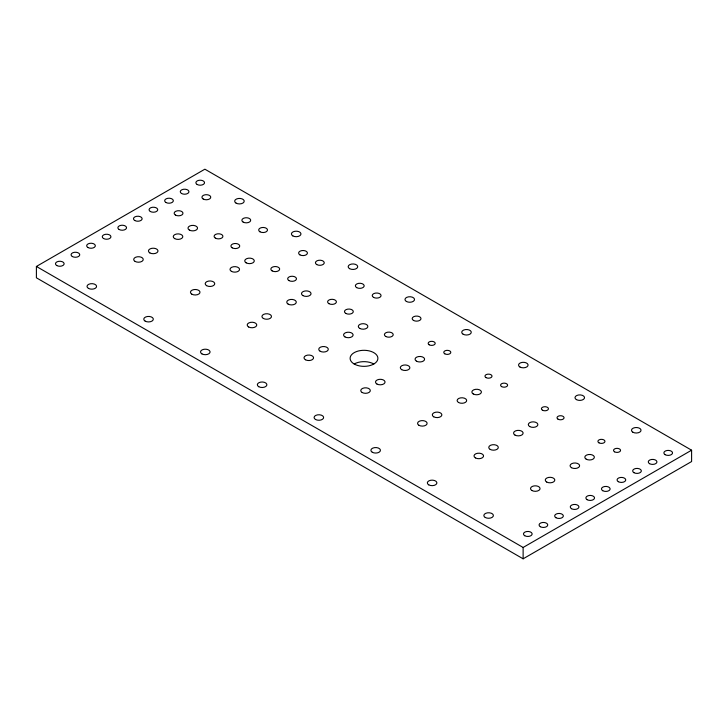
<?xml version="1.0" encoding="UTF-8"?>
<svg xmlns="http://www.w3.org/2000/svg" width="728" height="728" viewBox="0 0 728 728"><rect width="100%" height="100%" fill="white"/><g stroke="black" fill="none" stroke-linecap="round" stroke-linejoin="round"><path stroke-width="1.09" d="M36.4 266.457L204.877 169.187L691.6 450.195L691.6 461.543L523.123 558.813L36.4 277.805L36.4 266.457L523.123 547.465L691.6 450.195M523.123 547.465L523.123 558.813M354.172 364A13.896 8.026 0 0 0 377.423 360.406A13.896 8.026 0 0 0 360.406 350.577A13.896 8.026 0 0 0 354.172 364A13.896 8.026 0 0 1 373.828 364M429.192 344.799A3.531 2.038 0 0 0 435.089 343.889A3.531 2.038 0 0 0 430.767 341.396A3.531 2.038 0 0 0 429.192 344.799M444.79 353.808A3.531 2.038 0 0 0 450.687 352.898A3.531 2.038 0 0 0 446.373 350.405A3.531 2.038 0 0 0 444.79 353.808M486.004 377.605A3.531 2.038 0 0 0 491.9 376.685A3.531 2.038 0 0 0 487.578 374.192A3.531 2.038 0 0 0 486.004 377.605M501.601 386.604A3.531 2.038 0 0 0 507.498 385.694A3.531 2.038 0 0 0 503.185 383.201A3.531 2.038 0 0 0 501.601 386.604M542.442 410.192A3.531 2.038 0 0 0 548.339 409.273A3.531 2.038 0 0 0 544.025 406.779A3.531 2.038 0 0 0 542.442 410.192M558.039 419.192A3.531 2.038 0 0 0 563.945 418.281A3.531 2.038 0 0 0 559.623 415.788A3.531 2.038 0 0 0 558.039 419.192M598.944 442.815A3.531 2.038 0 0 0 604.85 441.896A3.531 2.038 0 0 0 600.527 439.403A3.531 2.038 0 0 0 598.944 442.815M614.55 451.815A3.531 2.038 0 0 0 620.447 450.905A3.531 2.038 0 0 0 616.125 448.412A3.531 2.038 0 0 0 614.55 451.815M56.729 265.529A4.341 2.512 0 0 0 63.991 264.41A4.341 2.512 0 0 0 58.677 261.334A4.341 2.512 0 0 0 56.729 265.529M72.327 256.52A4.341 2.512 0 0 0 79.598 255.401A4.341 2.512 0 0 0 74.274 252.325A4.341 2.512 0 0 0 72.327 256.52M87.933 247.52A4.341 2.512 0 0 0 95.195 246.392A4.341 2.512 0 0 0 89.872 243.325A4.341 2.512 0 0 0 87.933 247.52M103.531 238.511A4.341 2.512 0 0 0 110.793 237.383A4.341 2.512 0 0 0 105.478 234.316A4.341 2.512 0 0 0 103.531 238.511M119.128 229.502A4.341 2.512 0 0 0 126.399 228.383A4.341 2.512 0 0 0 121.076 225.307A4.341 2.512 0 0 0 119.128 229.502M134.726 220.493A4.341 2.512 0 0 0 141.996 219.374A4.341 2.512 0 0 0 136.673 216.307A4.341 2.512 0 0 0 134.726 220.493M150.332 211.493A4.341 2.512 0 0 0 157.594 210.365A4.341 2.512 0 0 0 152.279 207.298A4.341 2.512 0 0 0 150.332 211.493M165.929 202.484A4.341 2.512 0 0 0 173.191 201.365A4.341 2.512 0 0 0 167.877 198.289A4.341 2.512 0 0 0 165.929 202.484M181.527 193.475A4.341 2.512 0 0 0 188.798 192.356A4.341 2.512 0 0 0 183.474 189.28A4.341 2.512 0 0 0 181.527 193.475M197.133 184.475A4.341 2.512 0 0 0 204.395 183.347A4.341 2.512 0 0 0 199.072 180.28A4.341 2.512 0 0 0 197.133 184.475M524.733 535.726A4.341 2.512 0 0 0 531.995 534.607A4.341 2.512 0 0 0 526.672 531.531A4.341 2.512 0 0 0 524.733 535.726M540.331 526.717A4.341 2.512 0 0 0 547.592 525.598A4.341 2.512 0 0 0 542.278 522.522A4.341 2.512 0 0 0 540.331 526.717M555.928 517.717A4.341 2.512 0 0 0 563.199 516.589A4.341 2.512 0 0 0 557.875 513.522A4.341 2.512 0 0 0 555.928 517.717M571.525 508.708A4.341 2.512 0 0 0 578.796 507.58A4.341 2.512 0 0 0 573.473 504.513A4.341 2.512 0 0 0 571.525 508.708M587.132 499.699A4.341 2.512 0 0 0 594.394 498.58A4.341 2.512 0 0 0 589.079 495.504A4.341 2.512 0 0 0 587.132 499.699M602.729 490.699A4.341 2.512 0 0 0 609.991 489.571A4.341 2.512 0 0 0 604.677 486.504A4.341 2.512 0 0 0 602.729 490.699M618.327 481.69A4.341 2.512 0 0 0 625.598 480.562A4.341 2.512 0 0 0 620.274 477.495A4.341 2.512 0 0 0 618.327 481.69M633.933 472.681A4.341 2.512 0 0 0 641.195 471.562A4.341 2.512 0 0 0 635.872 468.486A4.341 2.512 0 0 0 633.933 472.681M649.531 463.672A4.341 2.512 0 0 0 656.793 462.553A4.341 2.512 0 0 0 651.478 459.477A4.341 2.512 0 0 0 649.531 463.672M665.128 454.672A4.341 2.512 0 0 0 672.399 453.544A4.341 2.512 0 0 0 667.076 450.477A4.341 2.512 0 0 0 665.128 454.672M149.841 252.907A4.777 2.757 0 0 0 157.83 251.67A4.777 2.757 0 0 0 151.979 248.294A4.777 2.757 0 0 0 149.841 252.907M88.425 288.37A4.777 2.757 0 0 0 96.415 287.132A4.777 2.757 0 0 0 90.563 283.747A4.777 2.757 0 0 0 88.425 288.37M135.099 261.416A4.777 2.757 0 0 0 143.088 260.178A4.777 2.757 0 0 0 137.237 256.802A4.777 2.757 0 0 0 135.099 261.416M206.588 285.667A4.777 2.757 0 0 0 214.578 284.439A4.777 2.757 0 0 0 208.727 281.054A4.777 2.757 0 0 0 206.588 285.667M145.172 321.13A4.777 2.757 0 0 0 153.162 319.892A4.777 2.757 0 0 0 147.311 316.516A4.777 2.757 0 0 0 145.172 321.13M191.846 294.185A4.777 2.757 0 0 0 199.836 292.947A4.777 2.757 0 0 0 193.985 289.571A4.777 2.757 0 0 0 191.846 294.185M263.336 318.436A4.777 2.757 0 0 0 271.326 317.199A4.777 2.757 0 0 0 265.474 313.823A4.777 2.757 0 0 0 263.336 318.436M201.92 353.89A4.777 2.757 0 0 0 209.91 352.661A4.777 2.757 0 0 0 204.058 349.276A4.777 2.757 0 0 0 201.92 353.89M248.594 326.945A4.777 2.757 0 0 0 256.593 325.707A4.777 2.757 0 0 0 250.741 322.331A4.777 2.757 0 0 0 248.594 326.945M320.147 351.233A4.777 2.757 0 0 0 328.137 349.995A4.777 2.757 0 0 0 322.286 346.619A4.777 2.757 0 0 0 320.147 351.233M258.731 386.695A4.777 2.757 0 0 0 266.721 385.458A4.777 2.757 0 0 0 260.87 382.082A4.777 2.757 0 0 0 258.731 386.695M305.405 359.741A4.777 2.757 0 0 0 313.404 358.513A4.777 2.757 0 0 0 307.553 355.127A4.777 2.757 0 0 0 305.405 359.741M376.895 384.002A4.777 2.757 0 0 0 384.894 382.764A4.777 2.757 0 0 0 379.042 379.388A4.777 2.757 0 0 0 376.895 384.002M315.479 419.455A4.777 2.757 0 0 0 323.469 418.218A4.777 2.757 0 0 0 317.626 414.842A4.777 2.757 0 0 0 315.479 419.455M362.162 392.51A4.777 2.757 0 0 0 370.152 391.273A4.777 2.757 0 0 0 364.3 387.897A4.777 2.757 0 0 0 362.162 392.51M433.706 416.798A4.777 2.757 0 0 0 441.705 415.561A4.777 2.757 0 0 0 435.854 412.185A4.777 2.757 0 0 0 433.706 416.798M372.29 452.261A4.777 2.757 0 0 0 380.28 451.023A4.777 2.757 0 0 0 374.429 447.647A4.777 2.757 0 0 0 372.29 452.261M418.964 425.307A4.777 2.757 0 0 0 426.963 424.069A4.777 2.757 0 0 0 421.112 420.693A4.777 2.757 0 0 0 418.964 425.307M490.153 449.385A4.777 2.757 0 0 0 498.143 448.148A4.777 2.757 0 0 0 492.292 444.772A4.777 2.757 0 0 0 490.153 449.385M428.737 484.848A4.777 2.757 0 0 0 436.727 483.61A4.777 2.757 0 0 0 430.876 480.234A4.777 2.757 0 0 0 428.737 484.848M475.411 457.894A4.777 2.757 0 0 0 483.401 456.656A4.777 2.757 0 0 0 477.55 453.28A4.777 2.757 0 0 0 475.411 457.894M546.655 482.009A4.777 2.757 0 0 0 554.645 480.771A4.777 2.757 0 0 0 548.794 477.395A4.777 2.757 0 0 0 546.655 482.009M485.239 517.462A4.777 2.757 0 0 0 493.229 516.234A4.777 2.757 0 0 0 487.378 512.849A4.777 2.757 0 0 0 485.239 517.462M531.913 490.517A4.777 2.757 0 0 0 539.903 489.28A4.777 2.757 0 0 0 534.061 485.904A4.777 2.757 0 0 0 531.913 490.517M174.647 238.584A4.777 2.757 0 0 0 182.646 237.346A4.777 2.757 0 0 0 176.795 233.97A4.777 2.757 0 0 0 174.647 238.584M236.072 203.121A4.777 2.757 0 0 0 244.062 201.883A4.777 2.757 0 0 0 238.211 198.507A4.777 2.757 0 0 0 236.072 203.121M189.389 230.075A4.777 2.757 0 0 0 197.379 228.838A4.777 2.757 0 0 0 191.528 225.462A4.777 2.757 0 0 0 189.389 230.075M231.404 271.344A4.777 2.757 0 0 0 239.394 270.106A4.777 2.757 0 0 0 233.542 266.73A4.777 2.757 0 0 0 231.404 271.344M292.82 235.89A4.777 2.757 0 0 0 300.81 234.653A4.777 2.757 0 0 0 294.958 231.277A4.777 2.757 0 0 0 292.82 235.89M246.137 262.835A4.777 2.757 0 0 0 254.136 261.598A4.777 2.757 0 0 0 248.284 258.222A4.777 2.757 0 0 0 246.137 262.835M288.151 304.113A4.777 2.757 0 0 0 296.141 302.875A4.777 2.757 0 0 0 290.29 299.499A4.777 2.757 0 0 0 288.151 304.113M349.567 268.65A4.777 2.757 0 0 0 357.557 267.413A4.777 2.757 0 0 0 351.706 264.036A4.777 2.757 0 0 0 349.567 268.65M302.894 295.595A4.777 2.757 0 0 0 310.883 294.367A4.777 2.757 0 0 0 305.032 290.982A4.777 2.757 0 0 0 302.894 295.595M344.963 336.909A4.777 2.757 0 0 0 352.953 335.672A4.777 2.757 0 0 0 347.101 332.296A4.777 2.757 0 0 0 344.963 336.909M406.379 301.447A4.777 2.757 0 0 0 414.369 300.218A4.777 2.757 0 0 0 408.517 296.833A4.777 2.757 0 0 0 406.379 301.447M359.705 328.401A4.777 2.757 0 0 0 367.695 327.163A4.777 2.757 0 0 0 361.843 323.787A4.777 2.757 0 0 0 359.705 328.401M401.71 369.669A4.777 2.757 0 0 0 409.7 368.441A4.777 2.757 0 0 0 403.849 365.056A4.777 2.757 0 0 0 401.71 369.669M463.126 334.216A4.777 2.757 0 0 0 471.116 332.978A4.777 2.757 0 0 0 465.265 329.602A4.777 2.757 0 0 0 463.126 334.216M416.452 361.161A4.777 2.757 0 0 0 424.442 359.923A4.777 2.757 0 0 0 418.591 356.547A4.777 2.757 0 0 0 416.452 361.161M458.522 402.475A4.777 2.757 0 0 0 466.512 401.237A4.777 2.757 0 0 0 460.66 397.861A4.777 2.757 0 0 0 458.522 402.475M519.938 367.012A4.777 2.757 0 0 0 527.927 365.774A4.777 2.757 0 0 0 522.076 362.398A4.777 2.757 0 0 0 519.938 367.012M473.264 393.966A4.777 2.757 0 0 0 481.254 392.729A4.777 2.757 0 0 0 475.402 389.353A4.777 2.757 0 0 0 473.264 393.966M514.96 435.062A4.777 2.757 0 0 0 522.959 433.824A4.777 2.757 0 0 0 517.108 430.448A4.777 2.757 0 0 0 514.96 435.062M576.385 399.599A4.777 2.757 0 0 0 584.375 398.362A4.777 2.757 0 0 0 578.523 394.986A4.777 2.757 0 0 0 576.385 399.599M529.702 426.553A4.777 2.757 0 0 0 537.701 425.316A4.777 2.757 0 0 0 531.85 421.94A4.777 2.757 0 0 0 529.702 426.553M571.471 467.685A4.777 2.757 0 0 0 579.461 466.448A4.777 2.757 0 0 0 573.609 463.072A4.777 2.757 0 0 0 571.471 467.685M632.887 432.223A4.777 2.757 0 0 0 640.877 430.985A4.777 2.757 0 0 0 635.025 427.609A4.777 2.757 0 0 0 632.887 432.223M586.204 459.168A4.777 2.757 0 0 0 594.203 457.939A4.777 2.757 0 0 0 588.351 454.554A4.777 2.757 0 0 0 586.204 459.168M215.379 238.12A4.413 2.548 0 0 0 222.768 236.982A4.413 2.548 0 0 0 217.363 233.861A4.413 2.548 0 0 0 215.379 238.12M175.448 215.069A4.413 2.548 0 0 0 182.828 213.923A4.413 2.548 0 0 0 177.423 210.802A4.413 2.548 0 0 0 175.448 215.069M243.152 222.086A4.413 2.548 0 0 0 250.541 220.948A4.413 2.548 0 0 0 245.136 217.827A4.413 2.548 0 0 0 243.152 222.086M203.221 199.026A4.413 2.548 0 0 0 210.601 197.889A4.413 2.548 0 0 0 205.196 194.767A4.413 2.548 0 0 0 203.221 199.026M272.136 270.889A4.413 2.548 0 0 0 279.516 269.742A4.413 2.548 0 0 0 274.11 266.621A4.413 2.548 0 0 0 272.136 270.889M232.196 247.829A4.413 2.548 0 0 0 239.585 246.683A4.413 2.548 0 0 0 234.179 243.571A4.413 2.548 0 0 0 232.196 247.829M299.909 254.855A4.413 2.548 0 0 0 307.289 253.708A4.413 2.548 0 0 0 301.883 250.587A4.413 2.548 0 0 0 299.909 254.855M259.969 231.795A4.413 2.548 0 0 0 267.349 230.649A4.413 2.548 0 0 0 261.953 227.536A4.413 2.548 0 0 0 259.969 231.795M328.883 303.649A4.413 2.548 0 0 0 336.263 302.511A4.413 2.548 0 0 0 330.858 299.39A4.413 2.548 0 0 0 328.883 303.649M288.952 280.589A4.413 2.548 0 0 0 296.332 279.452A4.413 2.548 0 0 0 290.927 276.331A4.413 2.548 0 0 0 288.952 280.589M356.656 287.615A4.413 2.548 0 0 0 364.036 286.468A4.413 2.548 0 0 0 358.631 283.356A4.413 2.548 0 0 0 356.656 287.615M316.716 264.555A4.413 2.548 0 0 0 324.106 263.418A4.413 2.548 0 0 0 318.7 260.296A4.413 2.548 0 0 0 316.716 264.555M385.694 336.445A4.413 2.548 0 0 0 393.075 335.308A4.413 2.548 0 0 0 387.669 332.186A4.413 2.548 0 0 0 385.694 336.445M345.764 313.395A4.413 2.548 0 0 0 353.144 312.248A4.413 2.548 0 0 0 347.738 309.127A4.413 2.548 0 0 0 345.764 313.395M413.468 320.411A4.413 2.548 0 0 0 420.848 319.274A4.413 2.548 0 0 0 415.442 316.152A4.413 2.548 0 0 0 413.468 320.411M373.528 297.361A4.413 2.548 0 0 0 380.917 296.214A4.413 2.548 0 0 0 375.512 293.093A4.413 2.548 0 0 0 373.528 297.361"/></g></svg>
